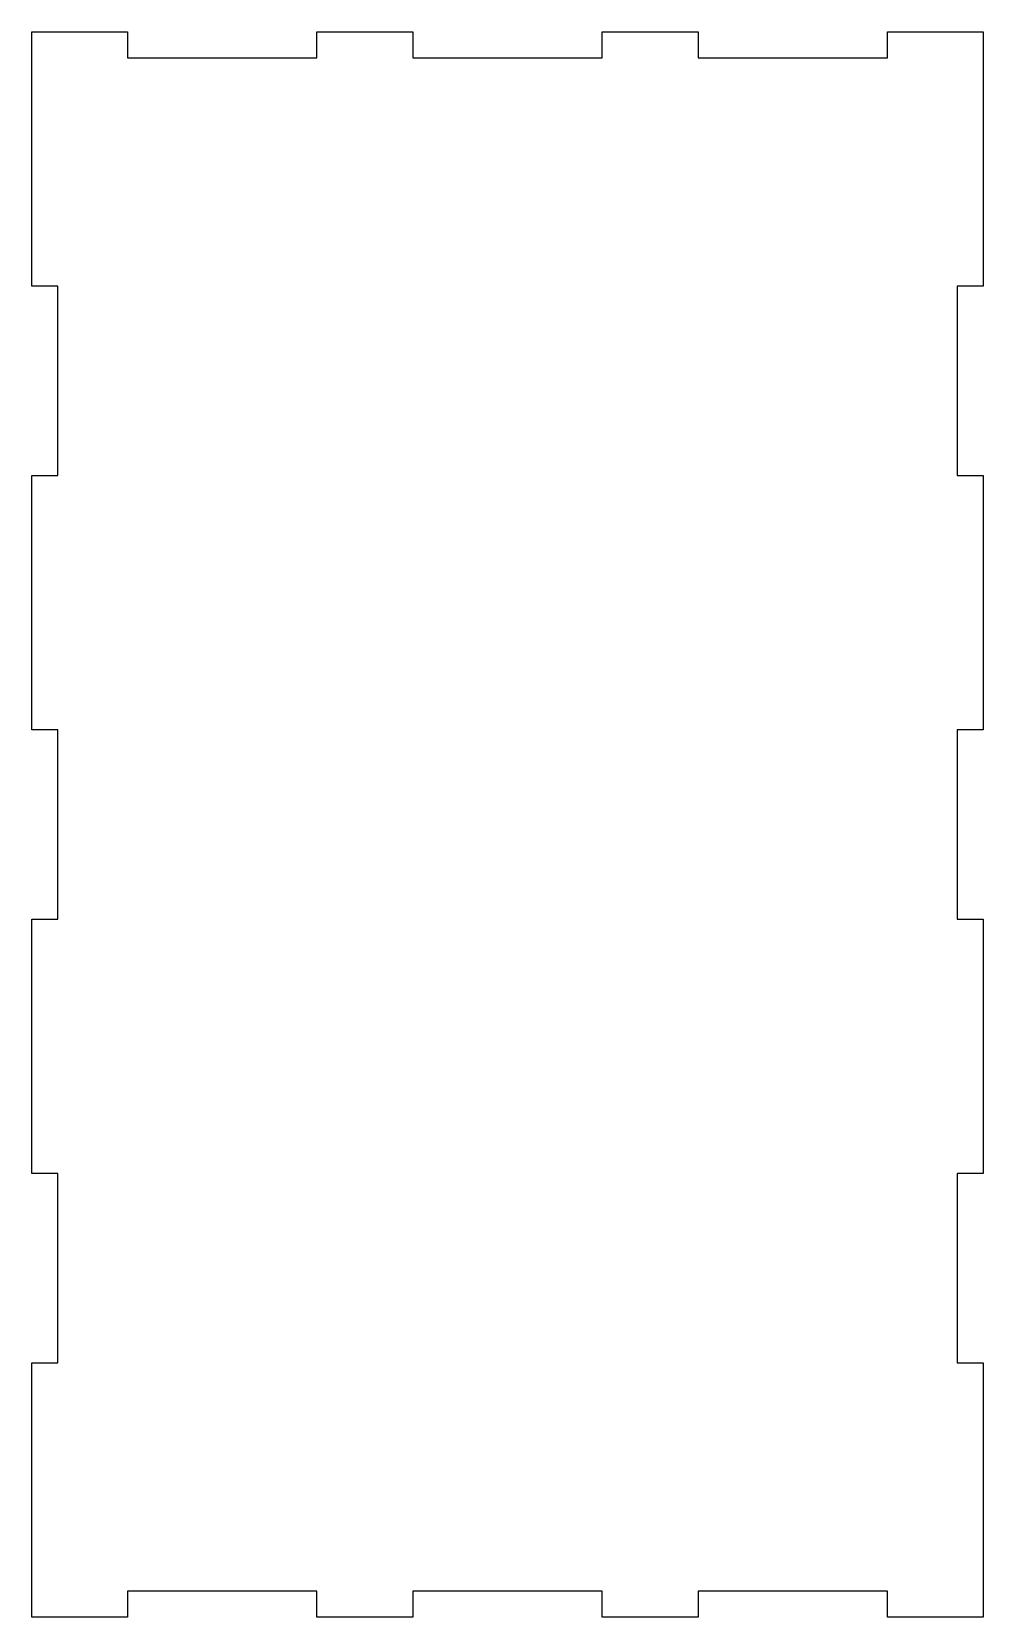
# Model space of a CAD drawing. Extents: x -18 to 289, y -291 to 372.
# Drawn here: x -17.6 to 132.6, y -290.7 to -40.6 of the extents above; entities that cross this region are included whole.
import ezdxf

# ---------------------------------------------------------------- set-up
doc = ezdxf.new("R2010")
doc.units = 0

msp = doc.modelspace()

# ---------------------------------------------------------------- linework, layer by layer
at = {"color": 1}
for p, q in [((-17.57, -40.675), (-17.567, -40.653)), ((-17.57, -80.675), (-17.57, -40.675)), ((-17.567, -40.653), (-17.557, -40.634)), ((-17.557, -40.634), (-17.541, -40.618)), ((-17.541, -40.618), (-17.522, -40.608)), ((-17.522, -40.608), (-17.5, -40.605)), ((-17.5, -40.605), (-2.5, -40.605)), ((-2.5, -40.605), (-2.478, -40.608)), ((-2.478, -40.608), (-2.459, -40.618)), ((-2.459, -40.618), (-2.443, -40.634)), ((-2.443, -40.634), (-2.433, -40.653)), ((-2.433, -40.653), (-2.43, -40.675)), ((-2.43, -40.675), (-2.43, -44.705)), ((27.43, -40.675), (27.433, -40.653)), ((27.43, -44.705), (27.43, -40.675)), ((27.433, -40.653), (27.443, -40.634)), ((27.443, -40.634), (27.459, -40.618)), ((27.459, -40.618), (27.478, -40.608)), ((27.478, -40.608), (27.5, -40.605)), ((27.5, -40.605), (42.5, -40.605)), ((42.5, -40.605), (42.522, -40.608)), ((42.522, -40.608), (42.541, -40.618)), ((42.541, -40.618), (42.557, -40.634)), ((42.557, -40.634), (42.567, -40.653)), ((42.567, -40.653), (42.57, -40.675)), ((42.57, -40.675), (42.57, -44.705)), ((72.43, -40.675), (72.433, -40.653)), ((72.43, -44.705), (72.43, -40.675)), ((72.433, -40.653), (72.443, -40.634)), ((72.443, -40.634), (72.459, -40.618)), ((72.459, -40.618), (72.478, -40.608)), ((72.478, -40.608), (72.5, -40.605)), ((72.5, -40.605), (87.5, -40.605)), ((87.5, -40.605), (87.522, -40.608)), ((87.522, -40.608), (87.541, -40.618)), ((87.541, -40.618), (87.557, -40.634)), ((87.557, -40.634), (87.567, -40.653)), ((87.567, -40.653), (87.57, -40.675)), ((87.57, -40.675), (87.57, -44.705)), ((117.43, -40.675), (117.433, -40.653)), ((117.43, -44.705), (117.43, -40.675)), ((117.433, -40.653), (117.443, -40.634)), ((117.443, -40.634), (117.459, -40.618)), ((117.459, -40.618), (117.478, -40.608)), ((117.478, -40.608), (117.5, -40.605)), ((117.5, -40.605), (132.5, -40.605)), ((132.5, -40.605), (132.522, -40.608)), ((132.522, -40.608), (132.541, -40.618)), ((132.541, -40.618), (132.557, -40.634)), ((132.557, -40.634), (132.567, -40.653)), ((132.567, -40.653), (132.57, -40.675)), ((132.57, -40.675), (132.57, -80.675)), ((-2.43, -44.705), (27.43, -44.705)), ((42.57, -44.705), (72.43, -44.705)), ((87.57, -44.705), (117.43, -44.705)), ((-17.567, -80.697), (-17.57, -80.675)), ((-17.557, -80.716), (-17.567, -80.697)), ((-17.541, -80.732), (-17.557, -80.716)), ((-17.522, -80.742), (-17.541, -80.732)), ((-17.5, -80.745), (-17.522, -80.742)), ((-13.47, -80.745), (-17.5, -80.745)), ((-13.47, -110.605), (-13.47, -80.745)), ((132.5, -80.745), (128.47, -80.745)), ((128.47, -80.745), (128.47, -110.605)), ((132.522, -80.742), (132.5, -80.745)), ((132.541, -80.732), (132.522, -80.742)), ((132.557, -80.716), (132.541, -80.732)), ((132.567, -80.697), (132.557, -80.716)), ((132.57, -80.675), (132.567, -80.697)), ((-17.57, -110.675), (-17.567, -110.653)), ((-17.57, -150.675), (-17.57, -110.675)), ((-17.567, -110.653), (-17.557, -110.634)), ((-17.557, -110.634), (-17.541, -110.618)), ((-17.541, -110.618), (-17.522, -110.608)), ((-17.522, -110.608), (-17.5, -110.605)), ((-17.5, -110.605), (-13.47, -110.605)), ((128.47, -110.605), (132.5, -110.605)), ((132.5, -110.605), (132.522, -110.608)), ((132.522, -110.608), (132.541, -110.618)), ((132.541, -110.618), (132.557, -110.634)), ((132.557, -110.634), (132.567, -110.653)), ((132.567, -110.653), (132.57, -110.675)), ((132.57, -110.675), (132.57, -150.675)), ((-17.567, -150.697), (-17.57, -150.675)), ((-17.557, -150.716), (-17.567, -150.697)), ((-17.541, -150.732), (-17.557, -150.716)), ((-17.522, -150.742), (-17.541, -150.732)), ((-17.5, -150.745), (-17.522, -150.742)), ((-13.47, -150.745), (-17.5, -150.745)), ((-13.47, -180.605), (-13.47, -150.745)), ((132.5, -150.745), (128.47, -150.745)), ((128.47, -150.745), (128.47, -180.605)), ((132.522, -150.742), (132.5, -150.745)), ((132.541, -150.732), (132.522, -150.742)), ((132.557, -150.716), (132.541, -150.732)), ((132.567, -150.697), (132.557, -150.716)), ((132.57, -150.675), (132.567, -150.697)), ((-17.57, -180.675), (-17.567, -180.653)), ((-17.57, -220.675), (-17.57, -180.675)), ((-17.567, -180.653), (-17.557, -180.634)), ((-17.557, -180.634), (-17.541, -180.618)), ((-17.541, -180.618), (-17.522, -180.608)), ((-17.522, -180.608), (-17.5, -180.605)), ((-17.5, -180.605), (-13.47, -180.605)), ((128.47, -180.605), (132.5, -180.605)), ((132.5, -180.605), (132.522, -180.608)), ((132.522, -180.608), (132.541, -180.618)), ((132.541, -180.618), (132.557, -180.634)), ((132.557, -180.634), (132.567, -180.653)), ((132.567, -180.653), (132.57, -180.675)), ((132.57, -180.675), (132.57, -220.675)), ((-17.567, -220.697), (-17.57, -220.675)), ((-17.557, -220.716), (-17.567, -220.697)), ((-17.541, -220.732), (-17.557, -220.716)), ((-17.522, -220.742), (-17.541, -220.732)), ((-17.5, -220.745), (-17.522, -220.742)), ((-13.47, -220.745), (-17.5, -220.745)), ((-13.47, -250.605), (-13.47, -220.745)), ((132.5, -220.745), (128.47, -220.745)), ((128.47, -220.745), (128.47, -250.605)), ((132.522, -220.742), (132.5, -220.745)), ((132.541, -220.732), (132.522, -220.742)), ((132.557, -220.716), (132.541, -220.732)), ((132.567, -220.697), (132.557, -220.716)), ((132.57, -220.675), (132.567, -220.697)), ((-17.57, -250.675), (-17.567, -250.653)), ((-17.57, -290.675), (-17.57, -250.675)), ((-17.567, -250.653), (-17.557, -250.634)), ((-17.557, -250.634), (-17.541, -250.618)), ((-17.541, -250.618), (-17.522, -250.608)), ((-17.522, -250.608), (-17.5, -250.605)), ((-17.5, -250.605), (-13.47, -250.605)), ((128.47, -250.605), (132.5, -250.605)), ((132.5, -250.605), (132.522, -250.608)), ((132.522, -250.608), (132.541, -250.618)), ((132.541, -250.618), (132.557, -250.634)), ((132.557, -250.634), (132.567, -250.653)), ((132.567, -250.653), (132.57, -250.675)), ((132.57, -250.675), (132.57, -290.675)), ((27.43, -286.645), (-2.43, -286.645)), ((-2.43, -286.645), (-2.43, -290.675)), ((27.43, -290.675), (27.43, -286.645)), ((72.43, -286.645), (42.57, -286.645)), ((42.57, -286.645), (42.57, -290.675)), ((72.43, -290.675), (72.43, -286.645)), ((117.43, -286.645), (87.57, -286.645)), ((87.57, -286.645), (87.57, -290.675)), ((117.43, -290.675), (117.43, -286.645)), ((-17.567, -290.697), (-17.57, -290.675)), ((-17.557, -290.716), (-17.567, -290.697)), ((-17.541, -290.732), (-17.557, -290.716)), ((-17.522, -290.742), (-17.541, -290.732)), ((-17.5, -290.745), (-17.522, -290.742)), ((-2.5, -290.745), (-17.5, -290.745)), ((-2.478, -290.742), (-2.5, -290.745)), ((-2.459, -290.732), (-2.478, -290.742)), ((-2.443, -290.716), (-2.459, -290.732)), ((-2.433, -290.697), (-2.443, -290.716)), ((-2.43, -290.675), (-2.433, -290.697)), ((27.433, -290.697), (27.43, -290.675)), ((27.443, -290.716), (27.433, -290.697)), ((27.459, -290.732), (27.443, -290.716)), ((27.478, -290.742), (27.459, -290.732)), ((27.5, -290.745), (27.478, -290.742)), ((42.5, -290.745), (27.5, -290.745)), ((42.522, -290.742), (42.5, -290.745)), ((42.541, -290.732), (42.522, -290.742)), ((42.557, -290.716), (42.541, -290.732)), ((42.567, -290.697), (42.557, -290.716)), ((42.57, -290.675), (42.567, -290.697)), ((72.433, -290.697), (72.43, -290.675)), ((72.443, -290.716), (72.433, -290.697)), ((72.459, -290.732), (72.443, -290.716)), ((72.478, -290.742), (72.459, -290.732)), ((72.5, -290.745), (72.478, -290.742)), ((87.5, -290.745), (72.5, -290.745)), ((87.522, -290.742), (87.5, -290.745)), ((87.541, -290.732), (87.522, -290.742)), ((87.557, -290.716), (87.541, -290.732)), ((87.567, -290.697), (87.557, -290.716)), ((87.57, -290.675), (87.567, -290.697)), ((117.433, -290.697), (117.43, -290.675)), ((117.443, -290.716), (117.433, -290.697)), ((117.459, -290.732), (117.443, -290.716)), ((117.478, -290.742), (117.459, -290.732)), ((117.5, -290.745), (117.478, -290.742)), ((132.5, -290.745), (117.5, -290.745)), ((132.522, -290.742), (132.5, -290.745)), ((132.541, -290.732), (132.522, -290.742)), ((132.557, -290.716), (132.541, -290.732)), ((132.567, -290.697), (132.557, -290.716)), ((132.57, -290.675), (132.567, -290.697))]:
    msp.add_line(p, q, dxfattribs=at)

doc.saveas('drawing.dxf')
